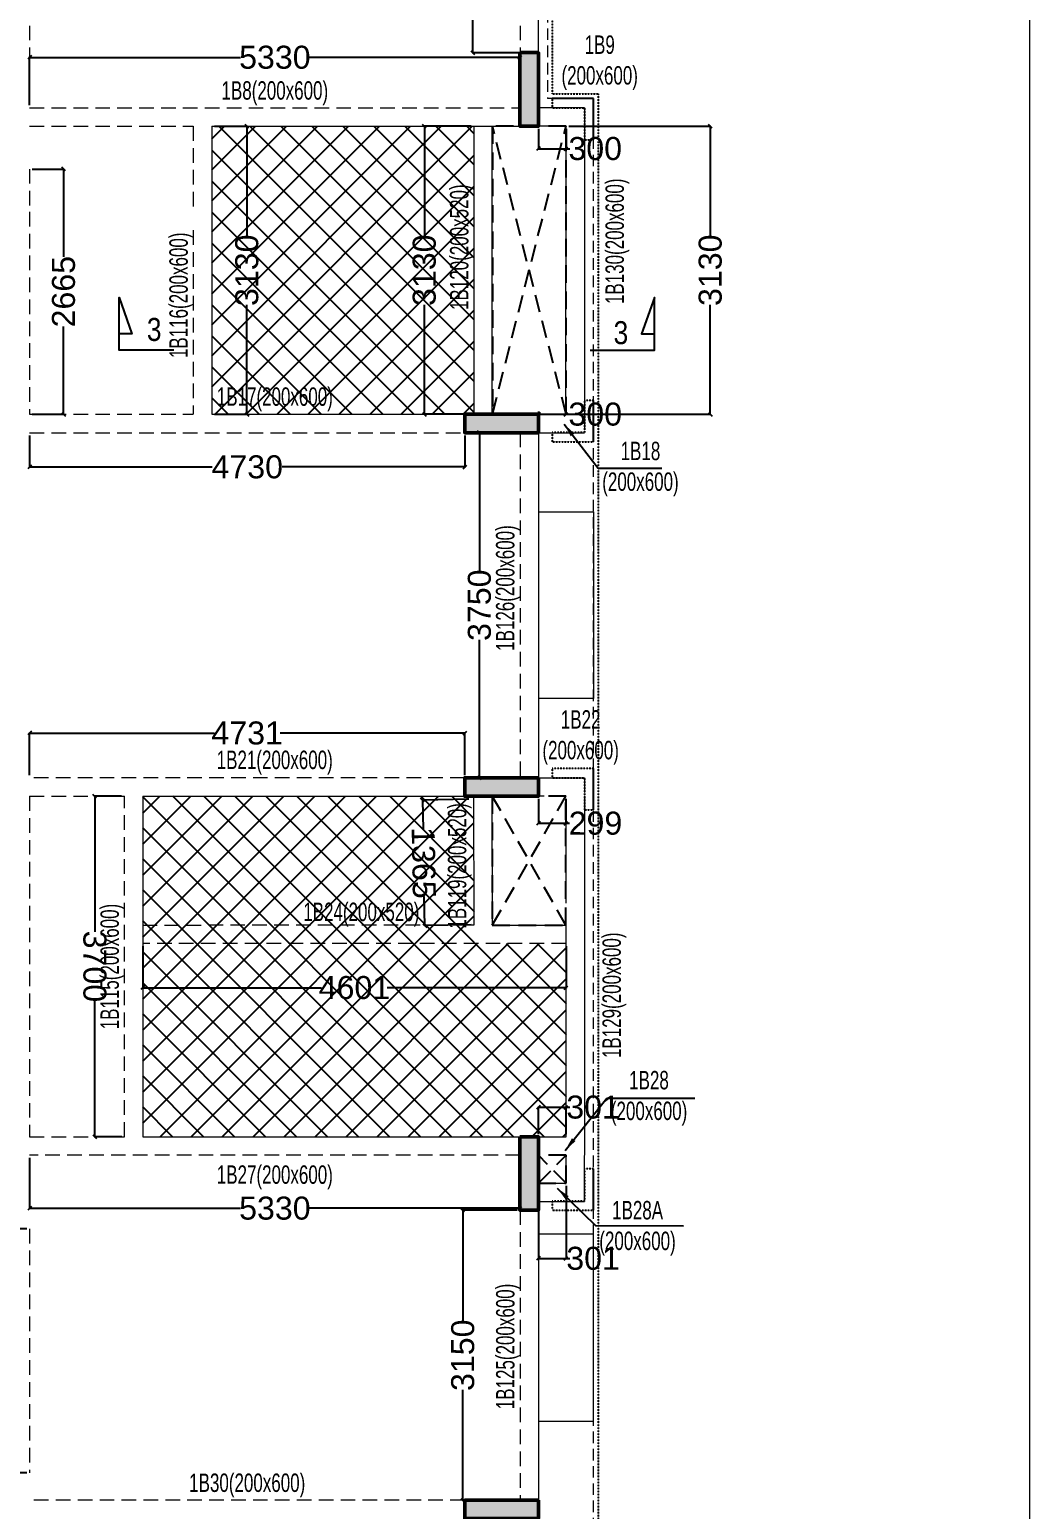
# Model space of a CAD drawing. Header units: millimetres. Extents: x 20 to 37377, y -2 to 80215.
# Drawn here: x 26510 to 37377, y 51760 to 67840 of the extents above; entities that cross this region are included whole.
import ezdxf
from ezdxf.enums import TextEntityAlignment as Align

# ---------------------------------------------------------------- set-up
doc = ezdxf.new("R2010")
doc.units = ezdxf.units.MM
for name, pattern in [('CONTINU', [0]), ('DASHED', [0.75, 0.5, -0.25]), ('HIDDEN', [9.525, 6.35, -3.175])]:
    doc.linetypes.add(name, pattern=pattern)
for name, color, linetype, lineweight in [('A-BOXING PROJECTION', 8, 'Continuous', 9), ('A-CLMN', 5, 'Continuous', 50), ('A-CONC-PATT', 253, 'Continuous', 0), ('S - BEAM', 7, 'Continuous', 13), ('S - BEAM TXT', 30, 'Continuous', 13), ('STR-Stair', 1, 'Continuous', 13)]:
    doc.layers.add(name, color=color, linetype=linetype, lineweight=lineweight)
for name, color, linetype in [('BAND DETAILS', 2, 'Continuous'), ('S-DIM', 8, 'Continuous'), ('SECTION', 4, 'CONTINU'), ('SL-FW-HIDDEN', 1, 'Continuous'), ('STR-COL', 3, 'Continuous'), ('TOILET SUNK BY80', 240, 'Continuous')]:
    doc.layers.add(name, color=color, linetype=linetype)
doc.styles.add('Dim.s & Anno.(Misc.)', font='ARIALN.TTF')
doc.styles.add('S - GRID TXT', font='ARIALNB.TTF')
doc.styles.add('SED', font='ARIALN.TTF', dxfattribs={"height": 50})
doc.styles.add('SOBHA', font='arial.ttf')
doc.styles.add('TITLE', font='tahoma.ttf')
doc.dimstyles.new('A-GFC-100', dxfattribs={"dimscale": 100, "dimtxt": 1.75, "dimasz": 1.5, "dimexe": 1.5, "dimexo": 0, "dimgap": 1, "dimtad": 1, "dimdec": 0, "dimdsep": 46, "dimtxsty": 'Dim.s & Anno.(Misc.)', "dimblk": 'ARCHTICK', "dimcen": 0, "dimdle": 1.5, "dimclrd": 256, "dimclre": 8, "dimclrt": 6, "dimazin": 2, "dimtfac": 1, "dimtdec": 0, "dimtix": 1, "dimtmove": 2, "dimatfit": 3, "dimfxl": 1, "dimtolj": 1, "dimlwd": -1, "dimlwe": 9, "dimarcsym": 0})
doc.dimstyles.new('S--20', dxfattribs={"dimscale": 20, "dimtxt": 12.5, "dimasz": 2, "dimexe": 0.25, "dimexo": 1.5, "dimgap": 0.1, "dimtad": 0, "dimdec": 0, "dimrnd": 0.0005, "dimzin": 0, "dimdsep": 46, "dimtxsty": 'SOBHA', "dimblk": 'OBLIQUE', "dimcen": 0.09, "dimclrd": 8, "dimclre": 8, "dimclrt": 4, "dimadec": 0, "dimazin": 0, "dimtfac": 1, "dimtdec": 0, "dimtofl": 0, "dimtmove": 0, "dimatfit": 3, "dimfxl": 0.18, "dimtolj": 1, "dimtzin": 0, "dimlwd": -1, "dimlwe": -1, "dimarcsym": 0})

# ---------------------------------------------------------------- blocks, each defined once
blk = doc.blocks.new('*U83')
at = {"layer": 'SL-FW-HIDDEN', "linetype": 'HIDDEN', "ltscale": 30}
for p, q in [((301, 302), (0, 0)), ((0, 302), (301, 0))]:
    blk.add_line(p, q, dxfattribs=at)
blk.add_lwpolyline([(0, 302), (301, 302), (301, 0), (0, 0)], close=True, dxfattribs=at)
at = {"layer": 'SL-FW-HIDDEN', "linetype": 'DASHED', "ltscale": 250, "style": 'TITLE'}
blk.add_attdef('DECRIPTION', text='', height=125, dxfattribs=at).set_placement((960, 116), align=Align.MIDDLE_CENTER)
blk = doc.blocks.new('_ArchTick')
at = {"color": 0, "linetype": 'ByBlock', "const_width": 0.15}
blk.add_lwpolyline([(-0.5, -0.5), (0.5, 0.5)], dxfattribs=at)
blk = doc.blocks.new('*U89')
at = {"layer": 'SL-FW-HIDDEN', "linetype": 'HIDDEN', "ltscale": 30}
for p, q in [((800, 1400), (0, 0)), ((0, 1400), (800, 0))]:
    blk.add_line(p, q, dxfattribs=at)
blk.add_lwpolyline([(0, 1400), (800, 1400), (800, 0), (0, 0)], close=True, dxfattribs=at)
at = {"layer": 'SL-FW-HIDDEN', "linetype": 'DASHED', "ltscale": 250, "style": 'TITLE'}
blk.add_attdef('DECRIPTION', text='', height=125, dxfattribs=at).set_placement((960, 116), align=Align.MIDDLE_CENTER)
blk = doc.blocks.new('*U90')
at = {"layer": 'SL-FW-HIDDEN', "linetype": 'HIDDEN', "ltscale": 30}
for p, q in [((800, 3130), (0, 0)), ((0, 3130), (800, 0))]:
    blk.add_line(p, q, dxfattribs=at)
blk.add_lwpolyline([(0, 3130), (800, 3130), (800, 0), (0, 0)], close=True, dxfattribs=at)
at = {"layer": 'SL-FW-HIDDEN', "linetype": 'DASHED', "ltscale": 250, "style": 'TITLE'}
blk.add_attdef('DECRIPTION', text='', height=125, dxfattribs=at).set_placement((960, 116), align=Align.MIDDLE_CENTER)
blk = doc.blocks.new('GFR CL')
at = {"layer": 'A-CONC-PATT'}
h = blk.add_hatch(color=256, dxfattribs=at)
h.dxf.hatch_style = 1
h.paths.add_polyline_path([(23900, 35510), (23700, 35510), (23700, 34710), (23900, 34710)])
h = blk.add_hatch(color=256, dxfattribs=at)
h.dxf.hatch_style = 1
h.paths.add_polyline_path([(23100, 31580), (23100, 31380), (23900, 31380), (23900, 31580)])
h = blk.add_hatch(color=256, dxfattribs=at)
h.dxf.hatch_style = 1
h.paths.add_polyline_path([(23900, 27430), (23900, 27630), (23100, 27630), (23100, 27430)])
h = blk.add_hatch(color=256, dxfattribs=at)
h.dxf.hatch_style = 1
h.paths.add_polyline_path([(23900, 23730), (23700, 23730), (23700, 22930), (23900, 22930)])
h = blk.add_hatch(color=256, dxfattribs=at)
h.dxf.hatch_style = 1
h.paths.add_polyline_path([(23900, 19580), (23900, 19780), (23100, 19780), (23100, 19580)])
at = {"layer": 'A-CLMN', "elevation": 1}
for points in [[(23700, 35510), (23900, 35510), (23900, 34710), (23700, 34710)], [(23900, 31580), (23900, 31380), (23100, 31380), (23100, 31580)], [(23900, 27630), (23900, 27430), (23100, 27430), (23100, 27630)], [(23700, 23730), (23900, 23730), (23900, 22930), (23700, 22930)], [(23900, 19780), (23900, 19580), (23100, 19580), (23100, 19780)]]:
    blk.add_lwpolyline(points, close=True, dxfattribs=at)
blk = doc.blocks.new('ELEVATION FEATURE - ELEVATION FEATURE-2962623-GROUND FLOOR LEVEL')
at = {"layer": 'A-BOXING PROJECTION', "color": 2, "linetype": 'DASHED', "lineweight": 25, "ltscale": 0.2}
for p, q in [((5002168, 4991256), (5002168, 4987306)), ((5002168, 4987306), (5002668, 4987306)), ((5002168, 4987256), (5002168, 4987156)), ((5002668, 4987306), (5002668, 4951596)), ((5002168, 4987156), (5002518, 4987156)), ((5002519, 4986806), (5002618, 4986806)), ((5002618, 4983976), (5002518, 4983976)), ((5002518, 4983976), (5002518, 4983626)), ((5002518, 4983626), (5002168, 4983626)), ((5002168, 4983626), (5002168, 4983526)), ((5002168, 4983526), (5002618, 4983526)), ((5002168, 4979976), (5002168, 4979876)), ((5002618, 4979976), (5002168, 4979976)), ((5002168, 4979876), (5002518, 4979876)), ((5002518, 4979526), (5002618, 4979526)), ((5002618, 4975626), (5002518, 4975626)), ((5002518, 4975626), (5002518, 4975276)), ((5002518, 4975276), (5002168, 4975276)), ((5002168, 4975276), (5002168, 4975176)), ((5002168, 4975176), (5002618, 4975176))]:
    blk.add_line(p, q, dxfattribs=at)
at = {"layer": 'A-BOXING PROJECTION', "color": 2, "linetype": 'DASHED', "ltscale": 250}
for p, q in [((5002118, 4991206), (5002118, 4987256)), ((5002618, 4987256), (5002118, 4987256)), ((5002618, 4951646), (5002618, 4987256))]:
    blk.add_line(p, q, dxfattribs=at)
at = {"layer": 'A-BOXING PROJECTION', "lineweight": 25}
for p, q in [((5002618, 4987256), (5002168, 4987256)), ((5002618, 4986806), (5002618, 4987256)), ((5002618, 4983526), (5002618, 4983976)), ((5002618, 4979526), (5002618, 4979976)), ((5002618, 4975176), (5002618, 4975626))]:
    blk.add_line(p, q, dxfattribs=at)
at = {"layer": 'A-BOXING PROJECTION', "linetype": 'DASHED', "ltscale": 0.2}
blk.add_line((5002668, 4987306), (5002668, 4987306), dxfattribs=at)
at = {"layer": 'A-BOXING PROJECTION', "color": 2, "linetype": 'DASHED', "lineweight": 25, "ltscale": 0.2}
blk.add_lwpolyline([(5002519, 4987156), (5002519, 4986806)], dxfattribs=at)
at = {"layer": 'A-BOXING PROJECTION', "color": 2, "linetype": 'DASHED', "lineweight": 25, "ltscale": 0.2, "elevation": 0}
blk.add_lwpolyline([(5002519, 4979876), (5002519, 4979526)], dxfattribs=at)
blk = doc.blocks.new('_Oblique')
at = {"color": 0, "linetype": 'ByBlock', "lineweight": -2}
blk.add_line((-0.5, -0.5), (0.5, 0.5), dxfattribs=at)
blk = doc.blocks.new('*D421')
at = {"layer": 'Defpoints', "color": 0, "linetype": 'ByBlock', "transparency": 16777216}
for p in [(31326, 70740), (32041, 70740, 0), (32041, 67589, 0)]:
    blk.add_point(p, dxfattribs=at)
at = {"layer": 'S-DIM', "color": 8, "transparency": 16777216}
for p, q in [((32011, 70740), (31321, 70740)), ((31326, 70740), (31326, 69516)), ((31326, 67589), (31326, 68814)), ((32011, 67589), (31321, 67589))]:
    blk.add_line(p, q, dxfattribs=at)
at = {"layer": 'S-DIM', "color": 8, "linetype": 'ByBlock', "transparency": 16777216, "xscale": 40, "yscale": 40, "zscale": 40}
for p, rotation in [((31326, 70740), 90), ((31326, 67589), 270)]:
    blk.add_blockref('_Oblique', p, dxfattribs=dict(at, rotation=rotation))
at = {"layer": 'S-DIM', "color": 4, "linetype": 'ByBlock', "transparency": 16777216, "insert": (31326, 69165), "char_height": 250, "attachment_point": 5, "rotation": 90, "style": 'SOBHA'}
blk.add_mtext('\\A1;3151', dxfattribs=at)
blk = doc.blocks.new('*D422')
at = {"layer": 'Defpoints', "color": 0, "linetype": 'ByBlock', "transparency": 16777216}
for p in [(31841, 67538), (26511, 66990, 2), (31841, 66990, 2)]:
    blk.add_point(p, dxfattribs=at)
at = {"layer": 'S-DIM', "color": 8, "transparency": 16777216}
for p, q in [((26511, 67020), (26511, 67543)), ((26511, 67538), (28801, 67538)), ((31841, 67538), (29551, 67538)), ((31841, 67020), (31841, 67543))]:
    blk.add_line(p, q, dxfattribs=at)
at = {"layer": 'S-DIM', "color": 8, "linetype": 'ByBlock', "transparency": 16777216, "xscale": 40, "yscale": 40, "zscale": 40, "rotation": 180}
blk.add_blockref('_Oblique', (26511, 67538), dxfattribs=at)
at = {"layer": 'S-DIM', "color": 8, "linetype": 'ByBlock', "transparency": 16777216, "xscale": 40, "yscale": 40, "zscale": 40}
blk.add_blockref('_Oblique', (31841, 67538), dxfattribs=at)
at = {"layer": 'S-DIM', "color": 4, "linetype": 'ByBlock', "transparency": 16777216, "insert": (29176, 67538), "char_height": 250, "attachment_point": 5, "style": 'SOBHA'}
blk.add_mtext('\\A1;5330', dxfattribs=at)
blk = doc.blocks.new('*D321')
at = {"layer": 'Defpoints', "color": 0, "linetype": 'ByBlock', "transparency": 16777216}
for p in [(26510, 66325, 0), (26510, 63660, 0), (26880, 63660)]:
    blk.add_point(p, dxfattribs=at)
at = {"layer": 'S-DIM', "color": 8, "transparency": 16777216}
for p, q in [((26540, 66325), (26885, 66325)), ((26880, 66325), (26880, 65371)), ((26880, 63660), (26880, 64614)), ((26540, 63660), (26885, 63660))]:
    blk.add_line(p, q, dxfattribs=at)
at = {"layer": 'S-DIM', "color": 8, "linetype": 'ByBlock', "transparency": 16777216, "xscale": 40, "yscale": 40, "zscale": 40}
for p, rotation in [((26880, 66325), 90), ((26880, 63660), 270)]:
    blk.add_blockref('_Oblique', p, dxfattribs=dict(at, rotation=rotation))
at = {"layer": 'S-DIM', "color": 4, "linetype": 'ByBlock', "transparency": 16777216, "insert": (26880, 64992), "char_height": 250, "attachment_point": 5, "rotation": 90, "style": 'SOBHA'}
blk.add_mtext('\\A1;2665', dxfattribs=at)
blk = doc.blocks.new('*D440')
at = {"layer": 'Defpoints', "color": 0, "linetype": 'ByBlock', "transparency": 16777216}
for p in [(26511, 63460, -1), (31241, 63460, 0), (31241, 63087)]:
    blk.add_point(p, dxfattribs=at)
at = {"layer": 'S-DIM', "color": 8, "transparency": 16777216}
for p, q in [((26511, 63430), (26511, 63082)), ((31241, 63430), (31241, 63082)), ((26511, 63087), (28496, 63087)), ((31241, 63087), (29256, 63087))]:
    blk.add_line(p, q, dxfattribs=at)
at = {"layer": 'S-DIM', "color": 8, "linetype": 'ByBlock', "transparency": 16777216, "xscale": 40, "yscale": 40, "zscale": 40}
for p, rotation in [((26511, 63087), 180.000867159158), ((31241, 63087), 0.00086715915799)]:
    blk.add_blockref('_Oblique', p, dxfattribs=dict(at, rotation=rotation))
at = {"layer": 'S-DIM', "color": 4, "linetype": 'ByBlock', "transparency": 16777216, "insert": (28876, 63087), "char_height": 250, "attachment_point": 5, "rotation": 0.0009, "style": 'SOBHA'}
blk.add_mtext('\\A1;4730', dxfattribs=at)
blk = doc.blocks.new('*D441')
at = {"layer": 'Defpoints', "color": 0, "linetype": 'ByBlock', "transparency": 16777216}
for p in [(28490, 66790, -1), (28490, 63660, -1), (28872, 63660)]:
    blk.add_point(p, dxfattribs=at)
at = {"layer": 'S-DIM', "color": 8, "transparency": 16777216}
for p, q in [((28520, 66790), (28877, 66790)), ((28872, 66790), (28872, 65600)), ((28872, 63660), (28872, 64850)), ((28520, 63660), (28877, 63660))]:
    blk.add_line(p, q, dxfattribs=at)
at = {"layer": 'S-DIM', "color": 8, "linetype": 'ByBlock', "transparency": 16777216, "xscale": 40, "yscale": 40, "zscale": 40}
for p, rotation in [((28872, 66790), 89.99786096358345), ((28872, 63660), 269.9978609635835)]:
    blk.add_blockref('_Oblique', p, dxfattribs=dict(at, rotation=rotation))
at = {"layer": 'S-DIM', "color": 4, "linetype": 'ByBlock', "transparency": 16777216, "insert": (28872, 65225), "char_height": 250, "attachment_point": 5, "rotation": 89.9979, "style": 'SOBHA'}
blk.add_mtext('\\A1;3130', dxfattribs=at)
blk = doc.blocks.new('*D322')
at = {"layer": 'Defpoints', "color": 0, "linetype": 'ByBlock', "transparency": 16777216}
for p in [(31340, 66790, -1), (30801, 63660), (31340, 63660, -1)]:
    blk.add_point(p, dxfattribs=at)
at = {"layer": 'S-DIM', "color": 8, "transparency": 16777216}
for p, q in [((31310, 66790), (30796, 66790)), ((30801, 66790), (30801, 65600)), ((30801, 63660), (30801, 64850)), ((31310, 63660), (30796, 63660))]:
    blk.add_line(p, q, dxfattribs=at)
at = {"layer": 'S-DIM', "color": 8, "linetype": 'ByBlock', "transparency": 16777216, "xscale": 40, "yscale": 40, "zscale": 40}
for p, rotation in [((30801, 66790), 89.99763228318228), ((30801, 63660), 269.9976322831822)]:
    blk.add_blockref('_Oblique', p, dxfattribs=dict(at, rotation=rotation))
at = {"layer": 'S-DIM', "color": 4, "linetype": 'ByBlock', "transparency": 16777216, "insert": (30801, 65225), "char_height": 250, "attachment_point": 5, "rotation": 89.9976, "style": 'SOBHA'}
blk.add_mtext('\\A1;3130', dxfattribs=at)
blk = doc.blocks.new('*D323')
at = {"layer": 'Defpoints', "color": 0, "linetype": 'ByBlock', "transparency": 16777216}
for p in [(32041, 66790, -1), (32341, 66790, 0), (32341, 66546)]:
    blk.add_point(p, dxfattribs=at)
at = {"layer": 'S-DIM', "color": 8, "transparency": 16777216}
for p, q in [((32041, 66760), (32041, 66541)), ((32341, 66760), (32341, 66541)), ((32041, 66546), (32341, 66546)), ((32341, 66546), (32381, 66546))]:
    blk.add_line(p, q, dxfattribs=at)
at = {"layer": 'S-DIM', "color": 8, "linetype": 'ByBlock', "transparency": 16777216, "xscale": 40, "yscale": 40, "zscale": 40, "rotation": 180}
blk.add_blockref('_Oblique', (32041, 66546), dxfattribs=at)
at = {"layer": 'S-DIM', "color": 8, "linetype": 'ByBlock', "transparency": 16777216, "xscale": 40, "yscale": 40, "zscale": 40}
blk.add_blockref('_Oblique', (32341, 66546), dxfattribs=at)
at = {"layer": 'S-DIM', "color": 4, "linetype": 'ByBlock', "transparency": 16777216, "insert": (32658, 66546), "char_height": 250, "attachment_point": 5, "style": 'SOBHA'}
blk.add_mtext('\\A1;300', dxfattribs=at)
blk = doc.blocks.new('*D324')
at = {"layer": 'Defpoints', "color": 0, "linetype": 'ByBlock', "transparency": 16777216}
for p in [(32040, 63660, -2), (32340, 63660, -2), (32340, 63660)]:
    blk.add_point(p, dxfattribs=at)
at = {"layer": 'S-DIM', "color": 8, "transparency": 16777216}
for p, q in [((32040, 63690), (32040, 63665)), ((32340, 63690), (32340, 63665)), ((32040, 63660), (32340, 63660)), ((32340, 63660), (32380, 63660))]:
    blk.add_line(p, q, dxfattribs=at)
at = {"layer": 'S-DIM', "color": 8, "linetype": 'ByBlock', "transparency": 16777216, "xscale": 40, "yscale": 40, "zscale": 40, "rotation": 180}
blk.add_blockref('_Oblique', (32040, 63660), dxfattribs=at)
at = {"layer": 'S-DIM', "color": 8, "linetype": 'ByBlock', "transparency": 16777216, "xscale": 40, "yscale": 40, "zscale": 40}
blk.add_blockref('_Oblique', (32340, 63660), dxfattribs=at)
at = {"layer": 'S-DIM', "color": 4, "linetype": 'ByBlock', "transparency": 16777216, "insert": (32658, 63660), "char_height": 250, "attachment_point": 5, "style": 'SOBHA'}
blk.add_mtext('\\A1;300', dxfattribs=at)
blk = doc.blocks.new('*D442')
at = {"layer": 'Defpoints', "color": 0, "linetype": 'ByBlock', "transparency": 16777216}
for p in [(32041, 63460, 0), (31400, 59710), (32041, 59710, 0)]:
    blk.add_point(p, dxfattribs=at)
at = {"layer": 'S-DIM', "color": 8, "transparency": 16777216}
for p, q in [((32011, 63460), (31395, 63460)), ((31400, 63460), (31400, 61960)), ((31400, 59710), (31400, 61210)), ((32011, 59710), (31395, 59710))]:
    blk.add_line(p, q, dxfattribs=at)
at = {"layer": 'S-DIM', "color": 8, "linetype": 'ByBlock', "transparency": 16777216, "xscale": 40, "yscale": 40, "zscale": 40}
for p, rotation in [((31400, 63460), 90), ((31400, 59710), 270)]:
    blk.add_blockref('_Oblique', p, dxfattribs=dict(at, rotation=rotation))
at = {"layer": 'S-DIM', "color": 4, "linetype": 'ByBlock', "transparency": 16777216, "insert": (31400, 61585), "char_height": 250, "attachment_point": 5, "rotation": 90, "style": 'SOBHA'}
blk.add_mtext('\\A1;3750', dxfattribs=at)
blk = doc.blocks.new('*D443')
at = {"layer": 'Defpoints', "color": 0, "linetype": 'ByBlock', "transparency": 16777216}
for p in [(26510, 60195), (26510, 59710, 0), (31241, 59710, 0)]:
    blk.add_point(p, dxfattribs=at)
at = {"layer": 'S-DIM', "color": 8, "transparency": 16777216}
for p, q in [((26510, 59740), (26510, 60200)), ((26510, 60195), (28519, 60195)), ((31241, 60195), (29232, 60195)), ((31241, 59740), (31241, 60200))]:
    blk.add_line(p, q, dxfattribs=at)
at = {"layer": 'S-DIM', "color": 8, "linetype": 'ByBlock', "transparency": 16777216, "xscale": 40, "yscale": 40, "zscale": 40, "rotation": 180}
blk.add_blockref('_Oblique', (26510, 60195), dxfattribs=at)
at = {"layer": 'S-DIM', "color": 8, "linetype": 'ByBlock', "transparency": 16777216, "xscale": 40, "yscale": 40, "zscale": 40}
blk.add_blockref('_Oblique', (31241, 60195), dxfattribs=at)
at = {"layer": 'S-DIM', "color": 4, "linetype": 'ByBlock', "transparency": 16777216, "insert": (28875, 60195), "char_height": 250, "attachment_point": 5, "style": 'SOBHA'}
blk.add_mtext('\\A1;4731', dxfattribs=at)
blk = doc.blocks.new('*D325')
at = {"layer": 'Defpoints', "color": 0, "linetype": 'ByBlock', "transparency": 16777216}
for p in [(30781, 59468), (31316, 59477, 2), (31341, 58112, 1)]:
    blk.add_point(p, dxfattribs=at)
at = {"layer": 'S-DIM', "color": 8, "transparency": 16777216}
for p, q in [((31286, 59477), (30776, 59467)), ((30781, 59468), (30787, 59150)), ((30806, 58103), (30800, 58421)), ((31311, 58112), (30801, 58103))]:
    blk.add_line(p, q, dxfattribs=at)
at = {"layer": 'S-DIM', "color": 8, "linetype": 'ByBlock', "transparency": 16777216, "xscale": 40, "yscale": 40, "zscale": 40}
for p, rotation in [((30781, 59468), 91.03886786737611), ((30806, 58103), 271.0388678673761)]:
    blk.add_blockref('_Oblique', p, dxfattribs=dict(at, rotation=rotation))
at = {"layer": 'S-DIM', "color": 4, "linetype": 'ByBlock', "transparency": 16777216, "insert": (30793, 58785), "char_height": 250, "attachment_point": 5, "rotation": 271.0389, "style": 'SOBHA'}
blk.add_mtext('\\A1;1365', dxfattribs=at)
blk = doc.blocks.new('*D326')
at = {"layer": 'Defpoints', "color": 0, "linetype": 'ByBlock', "transparency": 16777216}
for p in [(27740, 57910, -1), (32341, 57910, 1), (32341, 57429)]:
    blk.add_point(p, dxfattribs=at)
at = {"layer": 'S-DIM', "color": 8, "transparency": 16777216}
for p, q in [((27740, 57880), (27740, 57424)), ((32341, 57880), (32341, 57424)), ((27740, 57429), (29684, 57429)), ((32341, 57429), (30397, 57429))]:
    blk.add_line(p, q, dxfattribs=at)
at = {"layer": 'S-DIM', "color": 8, "linetype": 'ByBlock', "transparency": 16777216, "xscale": 40, "yscale": 40, "zscale": 40, "rotation": 180}
blk.add_blockref('_Oblique', (27740, 57429), dxfattribs=at)
at = {"layer": 'S-DIM', "color": 8, "linetype": 'ByBlock', "transparency": 16777216, "xscale": 40, "yscale": 40, "zscale": 40}
blk.add_blockref('_Oblique', (32341, 57429), dxfattribs=at)
at = {"layer": 'S-DIM', "color": 4, "linetype": 'ByBlock', "transparency": 16777216, "insert": (30041, 57429), "char_height": 250, "attachment_point": 5, "style": 'SOBHA'}
blk.add_mtext('\\A1;4601', dxfattribs=at)
blk = doc.blocks.new('*D327')
at = {"layer": 'Defpoints', "color": 0, "linetype": 'ByBlock', "transparency": 16777216}
for p in [(27540, 59510, -2), (27218, 55810), (27541, 55810, -2)]:
    blk.add_point(p, dxfattribs=at)
at = {"layer": 'S-DIM', "color": 8, "transparency": 16777216}
for p, q in [((27510, 59510), (27213, 59510)), ((27218, 59510), (27218, 58035)), ((27218, 55810), (27218, 57285)), ((27511, 55810), (27213, 55810))]:
    blk.add_line(p, q, dxfattribs=at)
at = {"layer": 'S-DIM', "color": 8, "linetype": 'ByBlock', "transparency": 16777216, "xscale": 40, "yscale": 40, "zscale": 40}
for p, rotation in [((27218, 59510), 90.00314827860053), ((27218, 55810), 270.0031482786005)]:
    blk.add_blockref('_Oblique', p, dxfattribs=dict(at, rotation=rotation))
at = {"layer": 'S-DIM', "color": 4, "linetype": 'ByBlock', "transparency": 16777216, "insert": (27218, 57660), "char_height": 250, "attachment_point": 5, "rotation": 270.0031, "style": 'SOBHA'}
blk.add_mtext('\\A1;3700', dxfattribs=at)
blk = doc.blocks.new('*D447')
at = {"layer": 'Defpoints', "color": 0, "linetype": 'ByBlock', "transparency": 16777216}
for p in [(26511, 54810, 0), (25734, 52157), (26511, 52157, 0)]:
    blk.add_point(p, dxfattribs=at)
at = {"layer": 'S-DIM', "color": 8, "transparency": 16777216}
for p, q in [((26481, 54810), (25729, 54810)), ((25734, 54810), (25734, 53861)), ((25734, 52157), (25734, 53106)), ((26481, 52157), (25729, 52157))]:
    blk.add_line(p, q, dxfattribs=at)
at = {"layer": 'S-DIM', "color": 8, "linetype": 'ByBlock', "transparency": 16777216, "xscale": 40, "yscale": 40, "zscale": 40}
for p, rotation in [((25734, 54810), 90), ((25734, 52157), 270)]:
    blk.add_blockref('_Oblique', p, dxfattribs=dict(at, rotation=rotation))
at = {"layer": 'S-DIM', "color": 4, "linetype": 'ByBlock', "transparency": 16777216, "insert": (25734, 53484), "char_height": 250, "attachment_point": 5, "rotation": 90, "style": 'SOBHA'}
blk.add_mtext('\\A1;2653', dxfattribs=at)
blk = doc.blocks.new('*D448')
at = {"layer": 'Defpoints', "color": 0, "linetype": 'ByBlock', "transparency": 16777216}
for p in [(26511, 55610, 0), (31841, 55610, 0), (26511, 55032)]:
    blk.add_point(p, dxfattribs=at)
at = {"layer": 'S-DIM', "color": 8, "transparency": 16777216}
for p, q in [((26511, 55580), (26511, 55027)), ((31841, 55580), (31841, 55027)), ((26511, 55032), (28801, 55032)), ((31841, 55032), (29551, 55032))]:
    blk.add_line(p, q, dxfattribs=at)
at = {"layer": 'S-DIM', "color": 8, "linetype": 'ByBlock', "transparency": 16777216, "xscale": 40, "yscale": 40, "zscale": 40, "rotation": 180}
blk.add_blockref('_Oblique', (26511, 55032), dxfattribs=at)
at = {"layer": 'S-DIM', "color": 8, "linetype": 'ByBlock', "transparency": 16777216, "xscale": 40, "yscale": 40, "zscale": 40}
blk.add_blockref('_Oblique', (31841, 55032), dxfattribs=at)
at = {"layer": 'S-DIM', "color": 4, "linetype": 'ByBlock', "transparency": 16777216, "insert": (29176, 55032), "char_height": 250, "attachment_point": 5, "style": 'SOBHA'}
blk.add_mtext('\\A1;5330', dxfattribs=at)
blk = doc.blocks.new('*D449')
at = {"layer": 'Defpoints', "color": 0, "linetype": 'ByBlock', "transparency": 16777216}
for p in [(31841, 55010, 0), (31219, 51860), (31841, 51860, 0)]:
    blk.add_point(p, dxfattribs=at)
at = {"layer": 'S-DIM', "color": 8, "transparency": 16777216}
for p, q in [((31811, 55010), (31214, 55010)), ((31219, 55010), (31219, 53810)), ((31219, 51860), (31219, 53060)), ((31811, 51860), (31214, 51860))]:
    blk.add_line(p, q, dxfattribs=at)
at = {"layer": 'S-DIM', "color": 8, "linetype": 'ByBlock', "transparency": 16777216, "xscale": 40, "yscale": 40, "zscale": 40}
for p, rotation in [((31219, 55010), 90), ((31219, 51860), 270)]:
    blk.add_blockref('_Oblique', p, dxfattribs=dict(at, rotation=rotation))
at = {"layer": 'S-DIM', "color": 4, "linetype": 'ByBlock', "transparency": 16777216, "insert": (31219, 53435), "char_height": 250, "attachment_point": 5, "rotation": 90, "style": 'SOBHA'}
blk.add_mtext('\\A1;3150', dxfattribs=at)
blk = doc.blocks.new('*D334')
at = {"layer": 'Defpoints', "color": 0, "linetype": 'ByBlock', "transparency": 16777216}
for p in [(32341, 56130), (32041, 55807, 0), (32341, 55807, 0)]:
    blk.add_point(p, dxfattribs=at)
at = {"layer": 'S-DIM', "color": 8, "transparency": 16777216}
for p, q in [((32041, 55837), (32041, 56135)), ((32041, 56130), (32341, 56130)), ((32341, 55837), (32341, 56135)), ((32341, 56130), (32381, 56130))]:
    blk.add_line(p, q, dxfattribs=at)
at = {"layer": 'S-DIM', "color": 8, "linetype": 'ByBlock', "transparency": 16777216, "xscale": 40, "yscale": 40, "zscale": 40, "rotation": 180}
blk.add_blockref('_Oblique', (32041, 56130), dxfattribs=at)
at = {"layer": 'S-DIM', "color": 8, "linetype": 'ByBlock', "transparency": 16777216, "xscale": 40, "yscale": 40, "zscale": 40}
blk.add_blockref('_Oblique', (32341, 56130), dxfattribs=at)
at = {"layer": 'S-DIM', "color": 4, "linetype": 'ByBlock', "transparency": 16777216, "insert": (32635, 56130), "char_height": 250, "attachment_point": 5, "style": 'SOBHA'}
blk.add_mtext('\\A1;301', dxfattribs=at)
blk = doc.blocks.new('*D335')
at = {"layer": 'Defpoints', "color": 0, "linetype": 'ByBlock', "transparency": 16777216}
for p in [(32041, 55306, -2), (32341, 55306, -1), (32341, 54487)]:
    blk.add_point(p, dxfattribs=at)
at = {"layer": 'S-DIM', "color": 8, "transparency": 16777216}
for p, q in [((32041, 55276), (32041, 54482)), ((32341, 55276), (32341, 54482)), ((32041, 54487), (32341, 54487)), ((32341, 54487), (32381, 54487))]:
    blk.add_line(p, q, dxfattribs=at)
at = {"layer": 'S-DIM', "color": 8, "linetype": 'ByBlock', "transparency": 16777216, "xscale": 40, "yscale": 40, "zscale": 40, "rotation": 180}
blk.add_blockref('_Oblique', (32041, 54487), dxfattribs=at)
at = {"layer": 'S-DIM', "color": 8, "linetype": 'ByBlock', "transparency": 16777216, "xscale": 40, "yscale": 40, "zscale": 40}
blk.add_blockref('_Oblique', (32341, 54487), dxfattribs=at)
at = {"layer": 'S-DIM', "color": 4, "linetype": 'ByBlock', "transparency": 16777216, "insert": (32635, 54487), "char_height": 250, "attachment_point": 5, "style": 'SOBHA'}
blk.add_mtext('\\A1;301', dxfattribs=at)
blk = doc.blocks.new('*D336')
at = {"layer": 'Defpoints', "color": 0, "linetype": 'ByBlock', "transparency": 16777216}
for p in [(32041, 59510, 0), (32340, 59510, -1), (32340, 59215)]:
    blk.add_point(p, dxfattribs=at)
at = {"layer": 'S-DIM', "color": 8, "transparency": 16777216}
for p, q in [((32041, 59480), (32041, 59210)), ((32340, 59480), (32340, 59210)), ((32041, 59215), (32340, 59215)), ((32340, 59215), (32380, 59215))]:
    blk.add_line(p, q, dxfattribs=at)
at = {"layer": 'S-DIM', "color": 8, "linetype": 'ByBlock', "transparency": 16777216, "xscale": 40, "yscale": 40, "zscale": 40}
for p, rotation in [((32041, 59215), 179.9949075283358), ((32340, 59215), 359.9949075283358)]:
    blk.add_blockref('_Oblique', p, dxfattribs=dict(at, rotation=rotation))
at = {"layer": 'S-DIM', "color": 4, "linetype": 'ByBlock', "transparency": 16777216, "insert": (32661, 59215), "char_height": 250, "attachment_point": 5, "rotation": 359.9949, "style": 'SOBHA'}
blk.add_mtext('\\A1;299', dxfattribs=at)
blk = doc.blocks.new('*D380')
at = {"layer": 'Defpoints', "color": 0, "linetype": 'ByBlock', "transparency": 16777216}
for p in [(32340, 66790, -2), (33909, 66790), (32340, 63660, -2)]:
    blk.add_point(p, dxfattribs=at)
at = {"layer": 'S-DIM', "color": 8, "transparency": 16777216}
for p, q in [((32370, 66790), (33914, 66790)), ((33909, 66790), (33909, 65600)), ((33909, 63660), (33909, 64850)), ((32370, 63660), (33914, 63660))]:
    blk.add_line(p, q, dxfattribs=at)
at = {"layer": 'S-DIM', "color": 8, "linetype": 'ByBlock', "transparency": 16777216, "xscale": 40, "yscale": 40, "zscale": 40}
for p, rotation in [((33909, 66790), 90), ((33909, 63660), 270)]:
    blk.add_blockref('_Oblique', p, dxfattribs=dict(at, rotation=rotation))
at = {"layer": 'S-DIM', "color": 4, "linetype": 'ByBlock', "transparency": 16777216, "insert": (33909, 65225), "char_height": 250, "attachment_point": 5, "rotation": 90, "style": 'SOBHA'}
blk.add_mtext('\\A1;3130', dxfattribs=at)
blk = doc.blocks.new('gf roof layout')
at = {"layer": 'TOILET SUNK BY80'}
h = blk.add_hatch(dxfattribs=at)
h.set_pattern_fill('ANSI37', color=256, scale=75, style=0)
h.set_pattern_definition([(45, (-85058.6, -2536223.71), (-168.3798, 168.3798), []), (135, (-85058.6, -2536223.71), (-168.3798, -168.3798), [])])
h.paths.add_polyline_path([(-63869, -2540374), (-66719, -2540373), (-66719, -2543504), (-63869, -2543504)])
h = blk.add_hatch(dxfattribs=at)
h.set_pattern_fill('ANSI37', color=256, scale=75, style=0)
h.set_pattern_definition([(45, (-66633.12, -372481.6), (-168.379802, 168.379802), []), (135, (-66633.12, -372481.6), (-168.379802, -168.379802), [])])
h.paths.add_polyline_path([(-62868, -2549254), (-63868, -2549254), (-63869, -2547654), (-67469, -2547654), (-67468, -2551354), (-62868, -2551354), (-62868, -2551356)])
at = {"layer": 'S - BEAM', "linetype": 'HIDDEN', "ltscale": 25}
for p, q in [((-68698, -2536424, 0), (-68698, -2539839, 0)), ((-63368, -2536424, 0), (-63368, -2539574, 0)), ((-68698, -2540173, 2), (-63368, -2540173, 2)), ((-68698, -2540373, 2), (-66919, -2540373, -1)), ((-66919, -2540373, -1), (-66919, -2541304, -1)), ((-68698, -2540839, 0), (-68698, -2541304, 0)), ((-68698, -2541304, 0), (-68698, -2543504, 0)), ((-66919, -2541504, -1), (-66919, -2543504, -1)), ((-68698, -2543504, -1), (-66919, -2543504, -3)), ((-62668, -2543504, 1), (-62668, -2543704, 1)), ((-68698, -2543704, -1), (-63968, -2543704, 0)), ((-63368, -2543704, 0), (-63368, -2547454, 0)), ((-63968, -2547454, 0), (-68699, -2547454, 0)), ((-62668, -2547454, 0), (-62668, -2547651, 0)), ((-68699, -2547654, 0), (-67668, -2547654, -2)), ((-68699, -2547654, 0), (-68698, -2551354, 0)), ((-67668, -2551354, -1), (-67668, -2547654, -1)), ((-62868, -2547654, 0), (-63168, -2547654, 0)), ((-62868, -2549054, 1), (-62868, -2547654, 0)), ((-62668, -2547654, 1), (-62668, -2547654, 1)), ((-67469, -2549054, -1), (-63868, -2549051, 1)), ((-62868, -2549254, 1), (-67469, -2549254, -1)), ((-68698, -2551354, 0), (-67668, -2551354, -2)), ((-63368, -2551554, 0), (-68698, -2551554, 0)), ((-63368, -2552154, 0), (-63368, -2555304, 0)), ((-68698, -2552354, 0), (-68698, -2555006, 0)), ((-63968, -2555304, 0), (-68698, -2555304, 0))]:
    blk.add_line(p, q, dxfattribs=at)
at = {"layer": 'S - BEAM', "linetype": 'ByBlock', "ltscale": 25}
for p, q in [((-63168, -2539574, 0), (-63168, -2536424, 0)), ((-62668, -2540173, -1), (-63168, -2540173, -1)), ((-62668, -2540173, -1), (-62668, -2543504, 1)), ((-66719, -2540373, -1), (-66719, -2543504, -1)), ((-66719, -2540373, -1), (-63669, -2540374, -1)), ((-63869, -2540373, -1), (-63869, -2543504, -1)), ((-63669, -2543504, -1), (-63669, -2540373, -1)), ((-63669, -2540373, -1), (-63368, -2540373, 2)), ((-62868, -2540373, -1), (-63168, -2540373, -1)), ((-62869, -2543504, -2), (-62868, -2540373, 0)), ((-62668, -2540373, -1), (-62668, -2540373, -1)), ((-66719, -2543504, -3), (-63968, -2543504, 0)), ((-63169, -2543504, -2), (-62869, -2543504, -2)), ((-63168, -2543704, 0), (-62668, -2543704, 0)), ((-63168, -2543704, 0), (-63168, -2547454, 0)), ((-63168, -2547454, 0), (-62668, -2547454, 1)), ((-67469, -2547654, -2), (-63968, -2547654, 0)), ((-67469, -2547654, -1), (-67468, -2551354, -1)), ((-62668, -2547651, 0), (-62668, -2551356, 0)), ((-63668, -2549054, 1), (-62868, -2549054, 1)), ((-62868, -2551356, 0), (-62868, -2549054, 1)), ((-67468, -2551354, -2), (-63368, -2551354, 0)), ((-63168, -2551356, 0), (-62868, -2551356, 0)), ((-62668, -2551356, 0), (-62668, -2551556, 0)), ((-63168, -2552154, 0), (-63168, -2555304, 0))]:
    blk.add_line(p, q, dxfattribs=at)
at = {"layer": 'S - BEAM', "color": 7, "linetype": 'ByBlock'}
for points, elevation in [([(-63168, -2544564), (-62568, -2544564), (-62568, -2546594), (-63168, -2546594)], -1), ([(-63168, -2554444), (-62568, -2554444), (-62568, -2552414), (-63168, -2552414)], 0)]:
    blk.add_lwpolyline(points, dxfattribs=dict(at, elevation=elevation))
at = {"layer": 'S - BEAM', "linetype": 'ByBlock', "ltscale": 25}
for points, elevation in [([(-63868, -2549051), (-63869, -2547654)], 1), ([(-63668, -2549054), (-63669, -2547654)], 1), ([(-63168, -2551858), (-62867, -2551858), (-62867, -2551557)], -2), ([(-63168, -2552058), (-62667, -2552058), (-62667, -2551557)], -2)]:
    blk.add_lwpolyline(points, dxfattribs=dict(at, elevation=elevation))
at = {"layer": 'SECTION', "color": 5, "ltscale": 1000, "elevation": 0}
for points in [[(-67132, -2542808), (-67725, -2542808), (-67725, -2542234), (-67586, -2542631), (-67725, -2542631)], [(-62605, -2542808), (-61907, -2542808), (-61907, -2542234), (-62047, -2542631), (-61907, -2542631)]]:
    blk.add_lwpolyline(points, dxfattribs=at)
at = {"layer": 'SL-FW-HIDDEN', "color": 3, "linetype": 'DASHED', "lineweight": 5, "ltscale": 30, "xscale": -1, "rotation": 180}
for name, p in [('*U90', (-63668, -2540373, -2)), ('*U89', (-63669, -2547654, -1)), ('*U83', (-63168, -2551556, -1))]:
    blk.add_blockref(name, p, dxfattribs=at)
at = {"layer": 'S - BEAM TXT', "char_height": 200, "attachment_point": 8, "style": 'S - GRID TXT'}
for s, insert in [('{\\fSwis721 LtCn BT|b0|i0|c0|p34;\\W0.9;1B9\\P(200x600)}', (-62502, -2539981, 0)), ('{\\fSwis721 LtCn BT|b0|i0|c0|p34;\\W0.9;1B8(200x600)}', (-66033, -2540145, 2)), ('{\\fSwis721 LtCn BT|b0|i0|c0|p34;\\W0.9;1B17(200x600)}', (-66033, -2543472, 0)), ('{\\fSwis721 LtCn BT|b0|i0|c0|p34;\\W0.9;1B18\\P(200x600)}', (-62059, -2544396, 0)), ('{\\fSwis721 LtCn BT|b0|i0|c0|p34;\\W0.9;1B22\\P(200x600)}', (-62709, -2547313, 0)), ('{\\fSwis721 LtCn BT|b0|i0|c0|p34;\\W0.9;1B21(200x600)}', (-66034, -2547419, 0)), ('{\\fSwis721 LtCn BT|b0|i0|c0|p34;\\W0.9;1B24(200x520)}', (-65093, -2549071, 1)), ('{\\fSwis721 LtCn BT|b0|i0|c0|p34;\\W0.9;1B27(200x600)}', (-66033, -2551926, 1)), ('{\\fSwis721 LtCn BT|b0|i0|c0|p34;\\W0.9;1B30(200x600)}', (-66333, -2555274, 0))]:
    blk.add_mtext(s, dxfattribs=dict(at, insert=insert))
at = {"layer": 'S - BEAM TXT', "char_height": 200, "style": 'S - GRID TXT'}
for s, insert, attachment_point, rotation in [('{\\fSwis721 LtCn BT|b0|i0|c0|p34;\\W0.9;1B130(200x600)}', (-62179, -2541624, 0), 8, 90), ('{\\fSwis721 LtCn BT|b0|i0|c0|p34;\\W0.9;1B120(200x520)}', (-63869, -2541688, -1), 8, 90), ('{\\fSwis721 LtCn BT|b0|i0|c0|p34;\\W0.9;1B116(200x600)}', (-66919, -2542211, -1), 8, 90), ('{\\fSwis721 LtCn BT|b0|i0|c0|p34;\\W0.9;1B126(200x600)}', (-63369, -2545392, 1), 8, 90), ('{\\fSwis721 LtCn BT|b0|i0|c0|p34;\\W0.9;1B119(200x520)}', (-63892, -2548411, 2), 8, 90), ('{\\fSwis721 LtCn BT|b0|i0|c0|p34;\\W0.9;1B115(200x600)}', (-67668, -2549505, -1), 8, 90), ('{\\fSwis721 LtCn BT|b0|i0|c0|p34;\\W0.9;1B129(200x600)}', (-62212, -2549817, -1), 8, 90), ('{\\fSwis721 LtCn BT|b0|i0|c0|p34;\\W0.9;1B28\\P(200x600)}', (-61965, -2551233, 0), 8, 0.1284), ('{\\fSwis721 LtCn BT|b0|i0|c0|p34;\\W0.9;1B28A\\P(200x600)}', (-62090, -2552052, 0), 2, 359.8716), ('{\\fSwis721 LtCn BT|b0|i0|c0|p34;\\W0.9;1B125(200x600)}', (-63368, -2553633, 0), 8, 90)]:
    blk.add_mtext(s, dxfattribs=dict(at, insert=insert, attachment_point=attachment_point, rotation=rotation))
at = {"layer": 'SECTION', "linetype": 'Continuous', "style": 'SED'}
for p in [(-67424, -2542707, 0), (-62351, -2542742, 0)]:
    blk.add_text('3', height=250, rotation=0.0105, dxfattribs=at).set_placement(p)
at = {"layer": 'STR-COL', "color": 1}
for points in [[(-62889, -2543610), (-62519, -2544088), (-61828, -2544088)], [(-62878, -2551503, 1), (-62424, -2550936, 1), (-61469, -2550934, 1)], [(-62963, -2551913, 1), (-62549, -2552319, 1), (-61593, -2552321, 1)]]:
    blk.add_leader(points, dimstyle='A-GFC-100', override={"dimclrd": 7}, dxfattribs=at)

msp = doc.modelspace()

# ---------------------------------------------------------------- linework, layer by layer
at = {"layer": 'STR-Stair', "linetype": 'ByBlock', "elevation": -0.7}
msp.add_lwpolyline([(20.4, 78441.8), (37377.2, 78441.8), (37377.2, -2.3), (20.4, -2.3)], close=True, dxfattribs=at)

# ---------------------------------------------------------------- block references
at = {"color": 1}
msp.add_blockref('gf roof layout', (95208.7, 2607163.6), dxfattribs=at)
at = {"layer": 'A-BOXING PROJECTION'}
msp.add_blockref('ELEVATION FEATURE - ELEVATION FEATURE-2962623-GROUND FLOOR LEVEL', (-4969977.9, -4920165.7, -0.9), dxfattribs=at)
at = {"layer": 'BAND DETAILS', "linetype": 'ByBlock'}
msp.add_blockref('GFR CL', (8140.1, 32079.9, -0.9), dxfattribs=at)

# ---------------------------------------------------------------- dimensions: what is measured, and where the dimension line sits
at = {"layer": 'S-DIM', "linetype": 'ByBlock'}
for base, p1, p2, picture, middle in [((31326.1, 70739.9), (32040.8, 67589.3, -0.2), (32040.8, 70739.9, -0.2), '*D421', (31326.1, 69164.6)), ((33909.4, 66789.7), (32339.9, 63659.9, -2.4), (32339.9, 66789.7, -2.4), '*D380', (33909.4, 65224.8)), ((26880.4, 63659.9), (26510.1, 66324.9, -0.3), (26510.1, 63659.9, -0.3), '*D321', (26880.4, 64992.4)), ((31400.4, 59709.9), (32040.8, 63459.9, -0.2), (32040.8, 59709.9, -0.2), '*D442', (31400.4, 61584.9)), ((31218.8, 51859.9), (31840.8, 55009.9, -0.2), (31840.8, 51859.9, -0.2), '*D449', (31218.8, 53434.9)), ((25734.2, 52157.2), (26510.8, 54809.9, -0.3), (26510.8, 52157.2, -0.2), '*D447', (25734.2, 53483.6))]:
    dim = msp.add_linear_dim(base=base, p1=p1, p2=p2, angle=90, dimstyle='S--20', dxfattribs=at)
    dim.commit()
    dim.dimension.update_dxf_attribs({"geometry": picture, "text_midpoint": middle})
for base, p1, p2, picture, middle in [((31841, 67538.3), (26510.8, 66990.2, 1.9), (31841, 66990.2, 1.9), '*D422', (29175.9, 67538.3)), ((32340.8, 66545.9), (32040.6, 66790.2, -0.5), (32340.8, 66790.2, 0.2), '*D323', (32658.4, 66545.9)), ((32340.1, 63659.9), (32040.1, 63659.9, -2.4), (32340.1, 63659.9, -2.4), '*D324', (32657.7, 63659.9)), ((26510.2, 60195.3), (31240.8, 59709.9, -0.2), (26510.2, 59709.9, -0.2), '*D443', (28875.5, 60195.3)), ((32341.1, 57428.9), (27740.2, 57909.9, -1), (32341.1, 57909.9, 0.6), '*D326', (30040.6, 57428.9)), ((32341.2, 56129.7), (32040.6, 55807.2, -0.2), (32341.2, 55807.2, 0), '*D334', (32635.1, 56129.7)), ((26510.8, 55031.7), (31840.8, 55609.9, -0.2), (26510.8, 55609.9, -0.2), '*D448', (29175.8, 55031.7)), ((32341.3813, 54487.1757), (32040.8561, 55305.6624, -1.5502), (32341.3813, 55305.6624, -1.1355), '*D335', (32635.3424, 54487.1757))]:
    dim = msp.add_linear_dim(base=base, p1=p1, p2=p2, dimstyle='S--20', dxfattribs=at)
    dim.commit()
    dim.dimension.update_dxf_attribs({"geometry": picture, "text_midpoint": middle})
for p1, p2, distance, picture, middle in [((28489.8, 66790.2, -0.7), (28489.6, 63659.9, -1.2), 382.2, '*D441', (28871.9, 65225)), ((31340.1, 66790.2, -0.8), (31340, 63659.9, -1.3), -539.2, '*D322', (30800.9, 65225.1)), ((26510.8, 63459.8, -1.1), (31240.8, 63459.9, -0.2), -373.1, '*D440', (28875.8, 63086.7)), ((27540.4, 59509.9, -1.8), (27540.6, 55809.9, -1.8), -322.7, '*D327', (27217.8, 57659.9)), ((32040.8, 59509.9, -0.2), (32340.1, 59509.9, -1), -295.2, '*D336', (32660.6, 59214.6)), ((31341, 58112.4, 0.6), (31316.3, 59477.2, 1.7), 535.4, '*D325', (30793.4, 58785.1))]:
    dim = msp.add_aligned_dim(p1=p1, p2=p2, distance=distance, dimstyle='S--20', dxfattribs=at)
    dim.commit()
    dim.dimension.update_dxf_attribs({"geometry": picture, "text_midpoint": middle})

doc.saveas('drawing.dxf')
